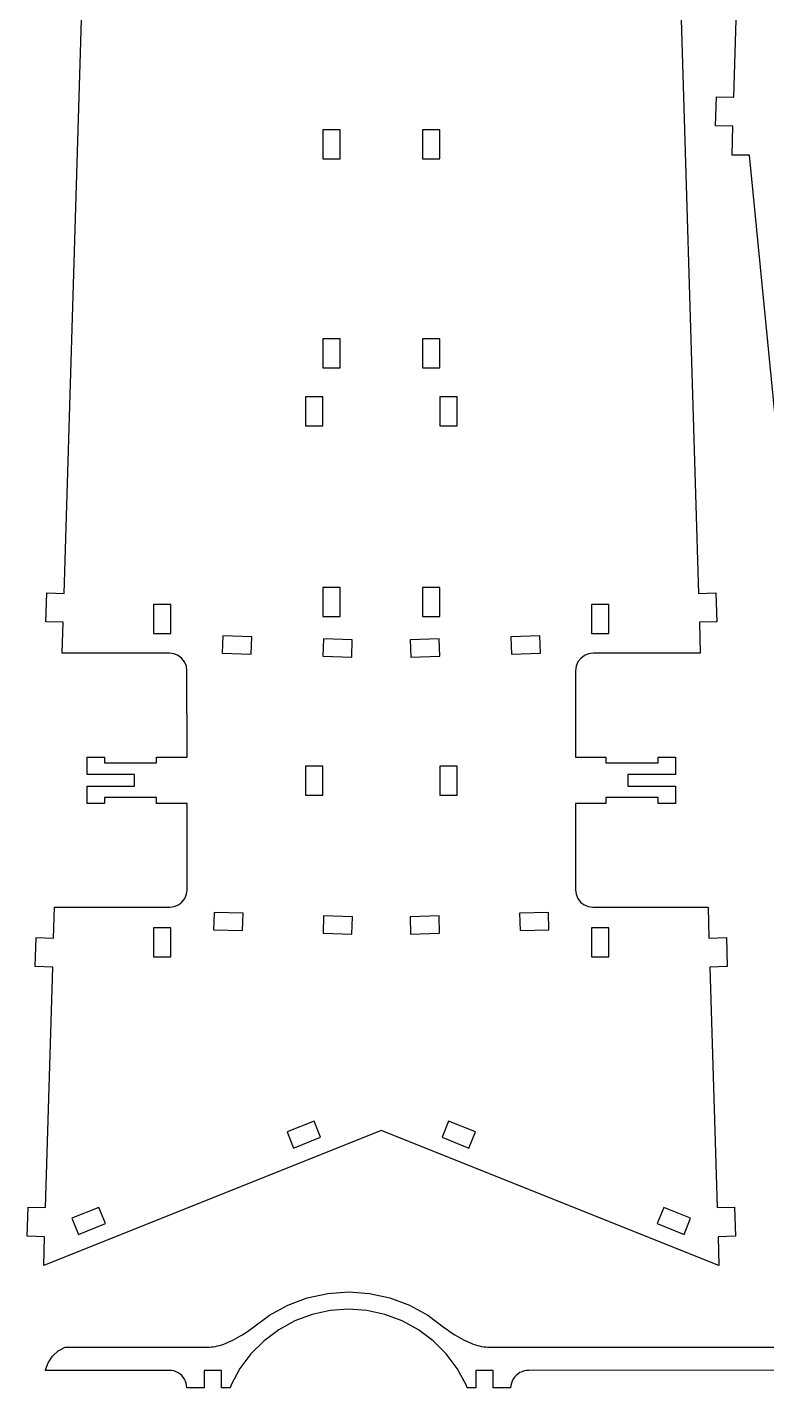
# Model space of a CAD drawing. Extents: x -3458 to 3458, y -2251 to 2251.
# Drawn here: x -3458 to -2233, y -2251 to 0 of the extents above; entities that cross this region are included whole.
import ezdxf

# ---------------------------------------------------------------- set-up
doc = ezdxf.new("R2010")
doc.units = 0
doc.header["$MEASUREMENT"] = 0
doc.layers.get('0').update_dxf_attribs({"linetype": 'CONTINUOUS'})

msp = doc.modelspace()

# ---------------------------------------------------------------- linework, layer by layer
for p, q in [((-2287.9, -115.6), (-2261.1, 769.4)), ((-3396.6, -936.5), (-3363.5, 157.3)), ((-2379.4, 157.3), (-2346.3, -936.5)), ((-2318.2, -162.7), (-2316.7, -114.7)), ((-2316.7, -114.7), (-2287.9, -115.6)), ((-2939.6, -169.6), (-2968.4, -169.6)), ((-2968.4, -169.6), (-2968.4, -217.6)), ((-2939.6, -217.6), (-2939.6, -169.6)), ((-2774.5, -169.6), (-2803.3, -169.6)), ((-2803.3, -169.6), (-2803.3, -217.6)), ((-2774.5, -217.6), (-2774.5, -169.6)), ((-2289.3, -163.6), (-2318.2, -162.7)), ((-2290.8, -211.6), (-2289.3, -163.6)), ((-2968.4, -217.6), (-2939.6, -217.6)), ((-2803.3, -217.6), (-2774.5, -217.6)), ((-2262.1, -211.6), (-2290.8, -211.6)), ((-2106.8, -1793), (-2262.1, -211.6)), ((-2939.6, -515.2), (-2968.4, -515.2)), ((-2968.4, -515.2), (-2968.4, -563.2)), ((-2939.6, -563.2), (-2939.6, -515.2)), ((-2803.3, -515.2), (-2803.3, -563.2)), ((-2774.5, -515.2), (-2803.3, -515.2)), ((-2774.5, -563.2), (-2774.5, -515.2)), ((-2968.4, -563.2), (-2939.6, -563.2)), ((-2803.3, -563.2), (-2774.5, -563.2)), ((-2997.2, -611.2), (-2997.2, -659.2)), ((-2968.4, -611.2), (-2997.2, -611.2)), ((-2968.4, -659.2), (-2968.4, -611.2)), ((-2745.7, -611.2), (-2774.5, -611.2)), ((-2774.5, -611.2), (-2774.5, -659.2)), ((-2745.7, -659.2), (-2745.7, -611.2)), ((-2997.2, -659.2), (-2968.4, -659.2)), ((-2774.5, -659.2), (-2745.7, -659.2)), ((-3426.9, -983.6), (-3425.4, -935.6)), ((-3425.4, -935.6), (-3396.6, -936.5)), ((-2939.6, -926.8), (-2968.4, -926.8)), ((-2968.4, -926.8), (-2968.4, -974.9)), ((-2939.6, -974.9), (-2939.6, -926.8)), ((-2774.5, -926.8), (-2803.3, -926.8)), ((-2803.3, -926.8), (-2803.3, -974.9)), ((-2774.5, -974.9), (-2774.5, -926.8)), ((-2346.3, -936.5), (-2317.5, -935.6)), ((-2317.5, -935.6), (-2316, -983.6)), ((-3248.4, -955.1), (-3248.4, -1003.1)), ((-3219.6, -955.1), (-3248.4, -955.1)), ((-3219.6, -1003.1), (-3219.6, -955.1)), ((-2494.5, -955.1), (-2523.3, -955.1)), ((-2523.3, -955.1), (-2523.3, -1003.1)), ((-2494.5, -1003.1), (-2494.5, -955.1)), ((-3398.1, -984.4), (-3426.9, -983.6)), ((-3399.6, -1035.6), (-3398.1, -984.4)), ((-2968.4, -974.9), (-2939.6, -974.9)), ((-2803.3, -974.9), (-2774.5, -974.9)), ((-2316, -983.6), (-2344.8, -984.4)), ((-2344.8, -984.4), (-2343.3, -1035.6)), ((-3248.4, -1003.1), (-3219.6, -1003.1)), ((-3133.9, -1006.7), (-3134.8, -1035.5)), ((-3085.9, -1008.2), (-3133.9, -1006.7)), ((-3086.8, -1037), (-3085.9, -1008.2)), ((-2967.4, -1011.9), (-2968.3, -1040.6)), ((-2919.4, -1013.4), (-2967.4, -1011.9)), ((-2775.5, -1011.9), (-2823.5, -1013.4)), ((-2774.6, -1040.6), (-2775.5, -1011.9)), ((-2609, -1006.7), (-2657, -1008.2)), ((-2657, -1008.2), (-2656.1, -1037)), ((-2608.1, -1035.5), (-2609, -1006.7)), ((-2523.3, -1003.1), (-2494.5, -1003.1)), ((-3222, -1035.6), (-3399.6, -1035.6)), ((-3214.6, -1036.6), (-3222, -1035.6)), ((-3134.8, -1035.5), (-3086.8, -1037)), ((-2920.3, -1042.1), (-2919.4, -1013.4)), ((-2823.5, -1013.4), (-2822.6, -1042.1)), ((-2656.1, -1037), (-2608.1, -1035.5)), ((-2520.9, -1035.6), (-2528.3, -1036.6)), ((-2343.3, -1035.6), (-2520.9, -1035.6)), ((-3207.6, -1039.5), (-3214.6, -1036.6)), ((-3201.7, -1044.1), (-3207.6, -1039.5)), ((-3197.1, -1050), (-3201.7, -1044.1)), ((-3194.2, -1057), (-3197.1, -1050)), ((-3193.2, -1064.4), (-3194.2, -1057)), ((-2968.3, -1040.6), (-2920.3, -1042.1)), ((-2822.6, -1042.1), (-2774.6, -1040.6)), ((-2548.7, -1057), (-2549.7, -1064.4)), ((-2545.8, -1050), (-2548.7, -1057)), ((-2541.2, -1044.1), (-2545.8, -1050)), ((-2535.3, -1039.5), (-2541.2, -1044.1)), ((-2528.3, -1036.6), (-2535.3, -1039.5)), ((-3193.1, -1207.3), (-3193.2, -1064.4)), ((-2549.7, -1064.4), (-2549.8, -1207.3)), ((-3358.6, -1207.3), (-3329.8, -1207.3)), ((-3358.6, -1236.1), (-3358.6, -1207.3)), ((-3329.8, -1207.3), (-3329.8, -1216.9)), ((-3243.4, -1207.3), (-3193.1, -1207.3)), ((-3243.4, -1216.9), (-3243.4, -1207.3)), ((-2549.8, -1207.3), (-2499.5, -1207.3)), ((-2499.5, -1207.3), (-2499.5, -1216.9)), ((-2413.1, -1216.9), (-2413.1, -1207.3)), ((-2413.1, -1207.3), (-2384.3, -1207.3)), ((-2384.3, -1207.3), (-2384.3, -1236.1)), ((-3279.8, -1236.1), (-3358.6, -1236.1)), ((-3329.8, -1216.9), (-3243.4, -1216.9)), ((-3279.8, -1255.3), (-3279.8, -1236.1)), ((-2997.2, -1222.6), (-2997.2, -1270.6)), ((-2968.4, -1222.6), (-2997.2, -1222.6)), ((-2968.4, -1270.6), (-2968.4, -1222.6)), ((-2774.5, -1222.6), (-2774.5, -1270.6)), ((-2745.7, -1222.6), (-2774.5, -1222.6)), ((-2745.7, -1270.6), (-2745.7, -1222.6)), ((-2499.5, -1216.9), (-2413.1, -1216.9)), ((-2384.3, -1236.1), (-2463.1, -1236.1)), ((-2463.1, -1236.1), (-2463.1, -1255.3)), ((-3358.6, -1284.1), (-3358.6, -1255.3)), ((-3358.6, -1255.3), (-3279.8, -1255.3)), ((-2463.1, -1255.3), (-2384.3, -1255.3)), ((-2384.3, -1255.3), (-2384.3, -1284.1)), ((-3243.4, -1274.5), (-3329.8, -1274.5)), ((-3329.8, -1274.5), (-3329.8, -1284.1)), ((-3243.4, -1284.1), (-3243.4, -1274.5)), ((-2997.2, -1270.6), (-2968.4, -1270.6)), ((-2774.5, -1270.6), (-2745.7, -1270.6)), ((-2413.1, -1274.5), (-2499.5, -1274.5)), ((-2499.5, -1274.5), (-2499.5, -1284.1)), ((-2413.1, -1284.1), (-2413.1, -1274.5)), ((-3329.8, -1284.1), (-3358.6, -1284.1)), ((-3193.1, -1284.1), (-3243.4, -1284.1)), ((-3193, -1427), (-3193.1, -1284.1)), ((-2549.8, -1284.1), (-2549.9, -1427)), ((-2499.5, -1284.1), (-2549.8, -1284.1)), ((-2384.3, -1284.1), (-2413.1, -1284.1)), ((-3196.9, -1441.4), (-3194, -1434.4)), ((-3194, -1434.4), (-3193, -1427)), ((-2549.9, -1427), (-2548.9, -1434.4)), ((-2548.9, -1434.4), (-2546, -1441.4)), ((-3413.9, -1507), (-3412.4, -1455.8)), ((-3412.4, -1455.8), (-3221.8, -1455.8)), ((-3221.8, -1455.8), (-3214.4, -1454.8)), ((-3214.4, -1454.8), (-3207.4, -1451.9)), ((-3207.4, -1451.9), (-3201.5, -1447.3)), ((-3201.5, -1447.3), (-3196.9, -1441.4)), ((-2546, -1441.4), (-2541.4, -1447.3)), ((-2541.4, -1447.3), (-2535.5, -1451.9)), ((-2535.5, -1451.9), (-2528.5, -1454.8)), ((-2528.5, -1454.8), (-2521.1, -1455.8)), ((-2521.1, -1455.8), (-2330.5, -1455.8)), ((-2330.5, -1455.8), (-2329, -1507)), ((-3148.1, -1464.3), (-3149, -1493.1)), ((-3100.2, -1465.8), (-3148.1, -1464.3)), ((-3101.1, -1494.6), (-3100.2, -1465.8)), ((-2967, -1470), (-2967.9, -1498.7)), ((-2919.1, -1471.5), (-2967, -1470)), ((-2920, -1500.2), (-2919.1, -1471.5)), ((-2775.9, -1470), (-2823.8, -1471.5)), ((-2823.8, -1471.5), (-2822.9, -1500.2)), ((-2775, -1498.7), (-2775.9, -1470)), ((-2594.8, -1464.3), (-2642.7, -1465.8)), ((-2642.7, -1465.8), (-2641.8, -1494.6)), ((-2593.9, -1493.1), (-2594.8, -1464.3)), ((-3444.2, -1554.1), (-3442.7, -1506.1)), ((-3442.7, -1506.1), (-3413.9, -1507)), ((-3248.4, -1490), (-3248.4, -1538)), ((-3219.6, -1490), (-3248.4, -1490)), ((-3219.6, -1538), (-3219.6, -1490)), ((-3149, -1493.1), (-3101.1, -1494.6)), ((-2967.9, -1498.7), (-2920, -1500.2)), ((-2822.9, -1500.2), (-2775, -1498.7)), ((-2641.8, -1494.6), (-2593.9, -1493.1)), ((-2494.5, -1490), (-2523.3, -1490)), ((-2523.3, -1490), (-2523.3, -1538)), ((-2494.5, -1538), (-2494.5, -1490)), ((-2329, -1507), (-2300.2, -1506.1)), ((-2300.2, -1506.1), (-2298.7, -1554.1)), ((-3248.4, -1538), (-3219.6, -1538)), ((-2523.3, -1538), (-2494.5, -1538)), ((-3415.4, -1554.9), (-3444.2, -1554.1)), ((-3427.4, -1953), (-3415.4, -1554.9)), ((-2298.7, -1554.1), (-2327.5, -1554.9)), ((-2327.5, -1554.9), (-2315.5, -1953)), ((-2982.8, -1809.8), (-3027.3, -1827.7)), ((-2972.1, -1836.6), (-2982.8, -1809.8)), ((-2760.1, -1809.8), (-2770.8, -1836.6)), ((-2715.6, -1827.7), (-2760.1, -1809.8)), ((-2871.4, -1825.1), (-3430.3, -2048.9)), ((-3027.3, -1827.7), (-3016.6, -1854.4)), ((-3016.6, -1854.4), (-2972.1, -1836.6)), ((-2312.6, -2048.9), (-2871.4, -1825.1)), ((-2770.8, -1836.6), (-2726.3, -1854.4)), ((-2726.3, -1854.4), (-2715.6, -1827.7)), ((-3457.7, -2000.1), (-3456.2, -1952.1)), ((-3456.2, -1952.1), (-3427.4, -1953)), ((-3339, -1952.6), (-3383.6, -1970.5)), ((-3328.3, -1979.4), (-3339, -1952.6)), ((-2403.9, -1952.6), (-2414.6, -1979.4)), ((-2359.3, -1970.5), (-2403.9, -1952.6)), ((-2315.5, -1953), (-2286.7, -1952.1)), ((-2286.7, -1952.1), (-2285.2, -2000.1)), ((-3383.6, -1970.5), (-3372.8, -1997.2)), ((-3372.8, -1997.2), (-3328.3, -1979.4)), ((-2414.6, -1979.4), (-2370.1, -1997.2)), ((-2370.1, -1997.2), (-2359.3, -1970.5)), ((-3428.9, -2001), (-3457.7, -2000.1)), ((-3430.3, -2048.9), (-3428.9, -2001)), ((-2285.2, -2000.1), (-2314, -2001)), ((-2314, -2001), (-2312.6, -2048.9)), ((-2960.2, -2094.8), (-2925.6, -2092.4)), ((-2925.6, -2092.4), (-2891.1, -2094.8)), ((-3056.8, -2130.9), (-3026.4, -2114.3)), ((-3026.4, -2114.3), (-2994, -2102.2)), ((-2994, -2102.2), (-2960.2, -2094.8)), ((-2891.1, -2094.8), (-2857.2, -2102.2)), ((-2857.2, -2102.2), (-2824.8, -2114.3)), ((-2824.8, -2114.3), (-2794.4, -2130.9)), ((-3084.5, -2151.6), (-3056.8, -2130.9)), ((-2985.9, -2129.9), (-3014.4, -2140.5)), ((-2956.1, -2123.4), (-2985.9, -2129.9)), ((-2925.6, -2121.2), (-2956.1, -2123.4)), ((-2895.2, -2123.4), (-2925.6, -2121.2)), ((-2865.4, -2129.9), (-2895.2, -2123.4)), ((-2836.8, -2140.5), (-2865.4, -2129.9)), ((-2794.4, -2130.9), (-2766.7, -2151.6)), ((-3101.3, -2163.2), (-3097.2, -2160.5)), ((-3097.2, -2160.5), (-3093, -2157.7)), ((-3093, -2157.7), (-3088.8, -2154.7)), ((-3088.8, -2154.7), (-3084.5, -2151.6)), ((-3041.2, -2155.1), (-3065.6, -2173.4)), ((-3014.4, -2140.5), (-3041.2, -2155.1)), ((-2810, -2155.1), (-2836.8, -2140.5)), ((-2785.6, -2173.4), (-2810, -2155.1)), ((-2766.7, -2151.6), (-2762.4, -2154.7)), ((-2762.4, -2154.7), (-2758.2, -2157.7)), ((-2758.2, -2157.7), (-2754, -2160.5)), ((-2754, -2160.5), (-2749.9, -2163.2)), ((-3406.3, -2190), (-3394.9, -2183.9)), ((-3394.9, -2183.9), (-3159, -2183.9)), ((-3159, -2183.9), (-3155.8, -2183.8)), ((-3155.8, -2183.8), (-3152.6, -2183.5)), ((-3152.6, -2183.5), (-3149.3, -2183.1)), ((-3149.3, -2183.1), (-3146, -2182.6)), ((-3146, -2182.6), (-3142.6, -2181.8)), ((-3142.6, -2181.8), (-3139.1, -2180.9)), ((-3139.1, -2180.9), (-3135.6, -2179.9)), ((-3135.6, -2179.9), (-3132, -2178.7)), ((-3132, -2178.7), (-3128.4, -2177.3)), ((-3128.4, -2177.3), (-3124.7, -2175.8)), ((-3124.7, -2175.8), (-3121, -2174.1)), ((-3121, -2174.1), (-3117.1, -2172.2)), ((-3117.1, -2172.2), (-3113.3, -2170.2)), ((-3113.3, -2170.2), (-3109.3, -2168)), ((-3109.3, -2168), (-3105.4, -2165.7)), ((-3105.4, -2165.7), (-3101.3, -2163.2)), ((-3065.6, -2173.4), (-3087.2, -2195)), ((-2764, -2195), (-2785.6, -2173.4)), ((-2749.9, -2163.2), (-2745.9, -2165.7)), ((-2745.9, -2165.7), (-2741.9, -2168)), ((-2741.9, -2168), (-2738, -2170.2)), ((-2738, -2170.2), (-2734.1, -2172.2)), ((-2734.1, -2172.2), (-2730.3, -2174.1)), ((-2730.3, -2174.1), (-2726.6, -2175.8)), ((-2726.6, -2175.8), (-2722.9, -2177.3)), ((-2722.9, -2177.3), (-2719.2, -2178.7)), ((-2719.2, -2178.7), (-2715.6, -2179.9)), ((-2715.6, -2179.9), (-2712.1, -2180.9)), ((-2712.1, -2180.9), (-2708.7, -2181.8)), ((-2708.7, -2181.8), (-2705.3, -2182.5)), ((-2705.3, -2182.5), (-2701.9, -2183.1)), ((-2701.9, -2183.1), (-2698.6, -2183.5)), ((-2698.6, -2183.5), (-2695.4, -2183.7)), ((-2695.4, -2183.7), (-2692.2, -2183.8)), ((-2692.2, -2183.8), (-2194.4, -2183.8)), ((-3423, -2209.5), (-3415.8, -2198.7)), ((-3415.8, -2198.7), (-3406.3, -2190)), ((-3087.2, -2195), (-3105.5, -2219.4)), ((-2745.7, -2219.4), (-2764, -2195)), ((-3427.4, -2221.5), (-3423, -2209.5)), ((-3427.4, -2222.3), (-3427.4, -2221.5)), ((-3222.2, -2222.3), (-3427.4, -2222.3)), ((-3218.5, -2222.5), (-3222.2, -2222.3)), ((-3214.8, -2223.2), (-3218.5, -2222.5)), ((-3211.2, -2224.5), (-3214.8, -2223.2)), ((-3207.8, -2226.1), (-3211.2, -2224.5)), ((-3204.7, -2228.2), (-3207.8, -2226.1)), ((-3201.9, -2230.7), (-3204.7, -2228.2)), ((-3135.9, -2222.3), (-3164.7, -2222.3)), ((-3164.7, -2222.3), (-3164.7, -2251.1)), ((-3135.9, -2251), (-3135.9, -2222.3)), ((-3105.5, -2219.4), (-3120.1, -2246.2)), ((-2731.1, -2246.2), (-2745.7, -2219.4)), ((-2686.1, -2222.2), (-2714.9, -2222.2)), ((-2714.9, -2222.2), (-2714.9, -2251)), ((-2686.1, -2251), (-2686.1, -2222.2)), ((-2645.1, -2228.1), (-2648.1, -2230.6)), ((-2641.9, -2226), (-2645.1, -2228.1)), ((-2638.5, -2224.4), (-2641.9, -2226)), ((-2634.8, -2223.2), (-2638.5, -2224.4)), ((-2631.1, -2222.4), (-2634.8, -2223.2)), ((-2627.2, -2222.2), (-2631.1, -2222.4)), ((-1518.1, -2222.1), (-2627.2, -2222.2)), ((-3199.4, -2233.5), (-3201.9, -2230.7)), ((-3197.3, -2236.7), (-3199.4, -2233.5)), ((-3195.6, -2240), (-3197.3, -2236.7)), ((-3194.4, -2243.6), (-3195.6, -2240)), ((-3193.7, -2247.3), (-3194.4, -2243.6)), ((-3193.4, -2251.1), (-3193.7, -2247.3)), ((-3164.7, -2251.1), (-3193.4, -2251.1)), ((-3121.9, -2251), (-3135.9, -2251)), ((-3120.1, -2246.2), (-3121.9, -2251)), ((-2729.3, -2251), (-2731.1, -2246.2)), ((-2714.9, -2251), (-2729.3, -2251)), ((-2657.3, -2251), (-2686.1, -2251)), ((-2656.9, -2247.2), (-2657.3, -2251)), ((-2656, -2243.5), (-2656.9, -2247.2)), ((-2654.7, -2239.9), (-2656, -2243.5)), ((-2652.9, -2236.5), (-2654.7, -2239.9)), ((-2650.7, -2233.4), (-2652.9, -2236.5)), ((-2648.1, -2230.6), (-2650.7, -2233.4))]:
    msp.add_line(p, q)

doc.saveas('drawing.dxf')
